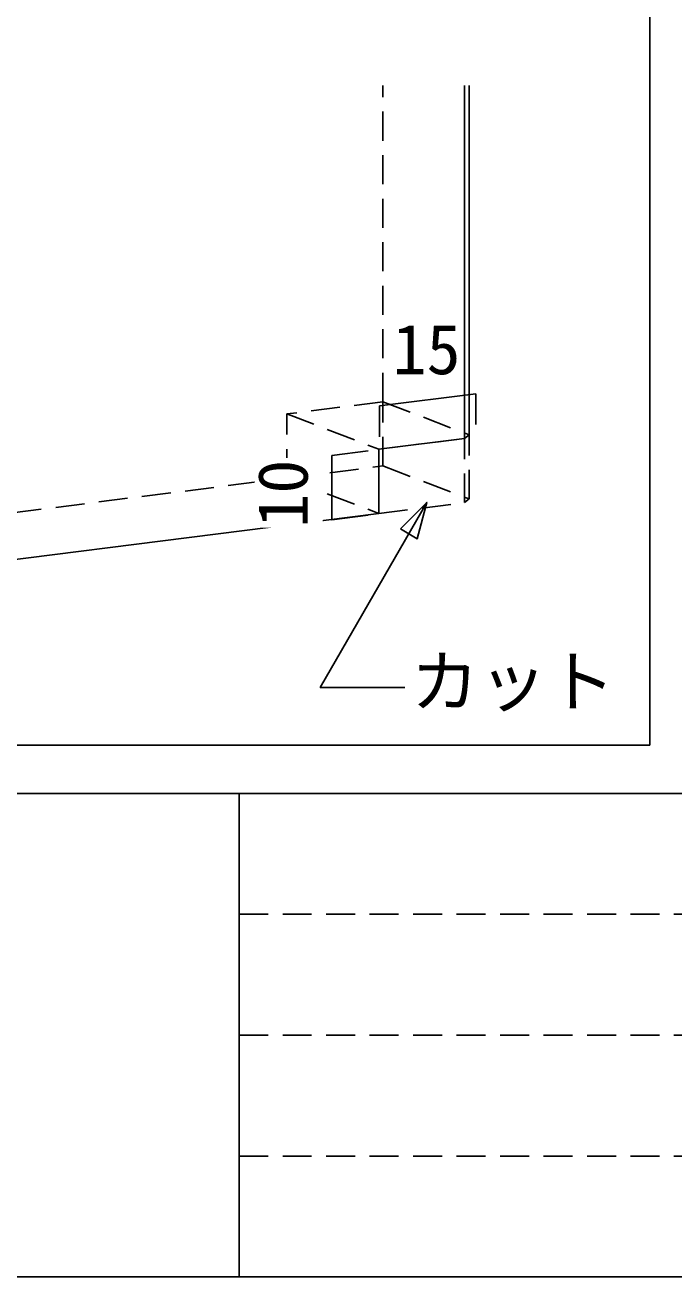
# Model space of a CAD drawing. Units: millimetres, scale not verified. Extents: x -1051 to 1051, y -744 to 744.
# Drawn here: x -331.8 to -197.5, y -687.5 to -428.6 of the extents above; entities that cross this region are included whole.
import ezdxf
from ezdxf.enums import TextEntityAlignment as Align

# ---------------------------------------------------------------- set-up
doc = ezdxf.new("R2010")
doc.units = ezdxf.units.MM
doc.header["$LTSCALE"] = 5
doc.linetypes.add('DASHED1', pattern=[1.8, 1.2, -0.6])
for name, color, linetype in [('0-0', 7, 'Continuous'), ('5-0', 7, 'Continuous'), ('5-1', 5, 'Continuous')]:
    doc.layers.add(name, color=color, linetype=linetype)
doc.styles.add('ＭＳ ゴシック', font='')
doc.styles.get('ＭＳ ゴシック').set_extended_font_data('MS Gothic')

msp = doc.modelspace()

# ---------------------------------------------------------------- linework, layer by layer
at = {"layer": '0-0', "color": 2}
for p, q in [((-987.5, -587.5), (987.5, -587.5)), ((-987.5, -687.5), (987.5, -687.5))]:
    msp.add_line(p, q, dxfattribs=at)
at = {"layer": '0-0'}
for p, q in [((-562.5, -587.5), (-287.5, -587.5)), ((-287.5, -687.5), (-287.5, -587.5)), ((-287.5, -687.5), (-287.5, -587.5)), ((-287.5, -587.5), (87.5, -587.5)), ((-562.5, -687.5), (-287.5, -687.5)), ((-287.5, -687.5), (87.5, -687.5))]:
    msp.add_line(p, q, dxfattribs=at)
at = {"layer": '0-0', "linetype": 'DASHED1'}
for p, q in [((-287.5, -612.5), (87.5, -612.5)), ((-287.5, -637.5), (87.5, -637.5)), ((-287.5, -662.5), (87.5, -662.5))]:
    msp.add_line(p, q, dxfattribs=at)
at = {"layer": '5-0', "color": 3}
for p, q in [((-202.5, -577.5), (-202.5, -257.5)), ((-482.5, -577.5), (-202.5, -577.5))]:
    msp.add_line(p, q, dxfattribs=at)
at = {"layer": '5-0', "linetype": 'DASHED1'}
for p, q in [((-257.739, -506.493), (-257.739, -441.114)), ((-257.739, -506.493), (-239.929, -513.309)), ((-257.739, -519.777), (-257.739, -506.493)), ((-277.664, -522.295), (-277.664, -509.011)), ((-240.871, -514.076), (-258.582, -516.314)), ((-240.871, -514.076), (-239.929, -513.309)), ((-240.871, -527.36), (-240.871, -514.076)), ((-239.929, -526.594), (-239.929, -513.309)), ((-277.664, -522.295), (-257.739, -519.777)), ((-257.739, -519.777), (-239.929, -526.594)), ((-432.634, -541.88), (-277.664, -522.295)), ((-277.664, -522.295), (-258.582, -529.599)), ((-258.582, -529.599), (-240.871, -527.36)), ((-240.871, -527.36), (-239.929, -526.594))]:
    msp.add_line(p, q, dxfattribs=at)
at = {"layer": '5-0'}
for p, q in [((-240.871, -514.076), (-240.871, -441.114)), ((-239.929, -441.114), (-239.929, -513.309)), ((-258.582, -516.314), (-240.871, -514.076)), ((-258.582, -529.599), (-258.582, -516.314)), ((-337.179, -539.532), (-258.582, -529.599))]:
    msp.add_line(p, q, dxfattribs=at)
at = {"layer": '5-0', "color": 5}
msp.add_line((-239.929, -513.309), (-240.871, -514.076), dxfattribs=at)
at = {"layer": '5-0', "linetype": 'DASHED1'}
for points in [[(-257.739, -506.493), (-277.664, -509.011), (-258.582, -516.314)], [(-258.582, -529.599), (-240.871, -527.36), (-239.929, -526.594), (-239.929, -513.309), (-240.871, -514.076), (-258.582, -516.314)], [(-258.582, -529.599), (-258.582, -516.314), (-258.582, -529.599)]]:
    msp.add_lwpolyline(points, dxfattribs=at)
at = {"layer": '5-0', "color": 6}
msp.add_lwpolyline([(-253.186, -565.554), (-270.715, -565.554), (-248.633, -527.306)], dxfattribs=at)
msp.add_lwpolyline([(-254.126, -532.799), (-248.633, -527.306), (-250.644, -534.81)], close=True, dxfattribs=at)
at = {"layer": '5-1'}
for p, q in [((-238.55, -504.844), (-258.474, -507.362)), ((-238.55, -511.201), (-238.55, -504.844)), ((-258.474, -507.362), (-258.474, -513.719)), ((-260.817, -516.651), (-268.315, -517.599)), ((-268.315, -517.599), (-268.315, -530.883)), ((-268.315, -530.883), (-260.817, -529.936))]:
    msp.add_line(p, q, dxfattribs=at)

# ---------------------------------------------------------------- texts
at = {"layer": '5-0', "style": 'ＭＳ ゴシック'}
msp.add_text('カット', height=10.35, dxfattribs=at).set_placement((-251.996, -572.609), align=Align.BOTTOM_LEFT)

# ---------------------------------------------------------------- next in the draw order: wipeouts: each hides what was drawn before it
for points in [[(-255.748, -503.9), (-255.748, -489.789), (-241.355, -489.789), (-241.355, -503.9)], [(-270.212, -532.533), (-284.323, -532.533), (-284.323, -518.14), (-270.212, -518.14)]]:
    msp.add_wipeout(points)

# ---------------------------------------------------------------- next in the draw order: texts
msp.add_text('15', height=10.35, dxfattribs=at).set_placement((-255.748, -503.9), align=Align.BOTTOM_LEFT)
msp.add_text('10', height=10.35, rotation=90, dxfattribs=at).set_placement((-270.212, -532.533), align=Align.BOTTOM_LEFT)

doc.saveas('drawing.dxf')
